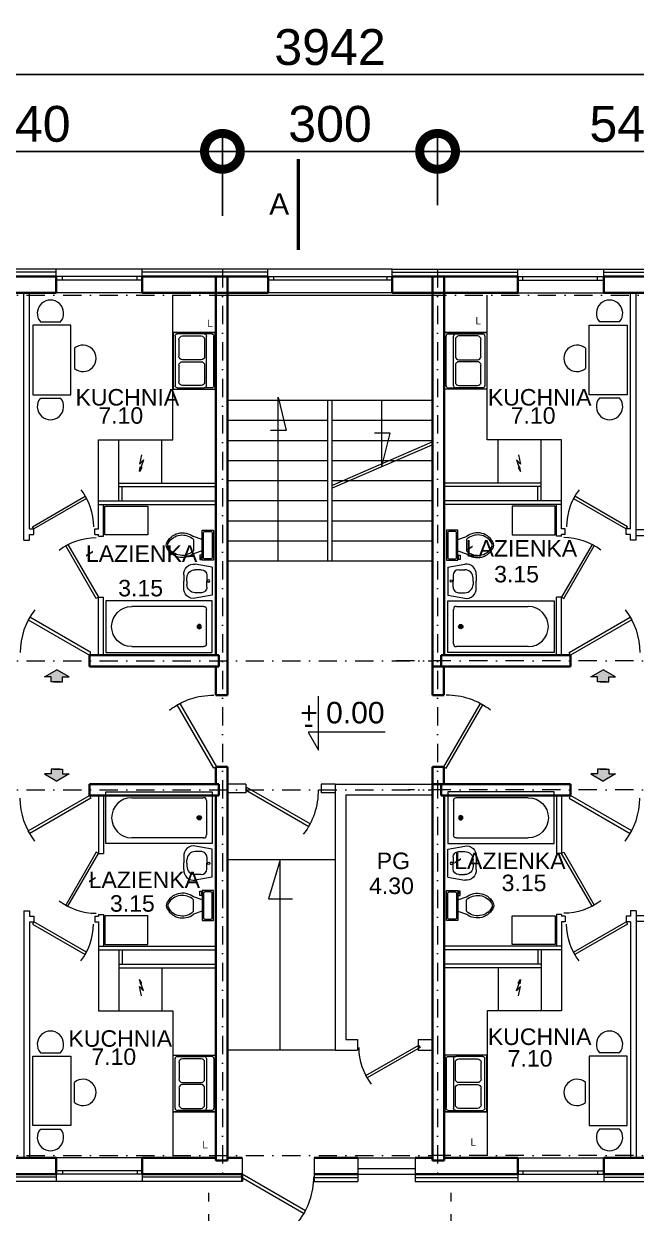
# Model space of a CAD drawing. Header units: millimetres. Extents: x -13324 to 13450, y -2140 to 8293.
# Drawn here: x -10728 to -9874, y 2940 to 4599 of the extents above; entities that cross this region are included whole.
import ezdxf

# ---------------------------------------------------------------- set-up
doc = ezdxf.new("R2010")
doc.units = ezdxf.units.MM
doc.header["$MEASUREMENT"] = 0
doc.header["$PDMODE"] = 2
doc.linetypes.add('ACAD_ISO03W100', pattern=[30, 12, -18])
doc.linetypes.add('DASHDOTX2', pattern=[50.8, 25.4, -12.7, 0, -12.7])
doc.layers.get('0').update_dxf_attribs({"lineweight": 5})
for name, color, linetype, lineweight in [('Ocieplenie', 6, 'Continuous', 5), ('Okna', 7, 'Continuous', 5), ('Okna c.', 7, 'Continuous', 5), ('Osie', 1, 'DASHDOTX2', 5), ('Piony', 1, 'Continuous', 20), ('Scianki', 34, 'Continuous', 20), ('Urządzenia', 160, 'Continuous', 5), ('Widok', 7, 'Continuous', 9), ('Wymiary', 102, 'Continuous', 5), ('Wypełnienie', 7, 'Continuous', 5), ('Ściany k.', 7, 'Continuous', 35)]:
    doc.layers.add(name, color=color, linetype=linetype, lineweight=lineweight)
doc.layers.add('Opis1', color=7, linetype='Continuous')
doc.layers.add('Opis2', color=7, linetype='Continuous')
doc.styles.get("Standard").update_dxf_attribs({"font": 'ARIAL.TTF'})
doc.linetypes.add('BATTING', pattern='A,0.00254,-2.54,[134,ltypeshp.shx,S=2.54,R=0,X=-2.54,Y=0],-5.08,[134,ltypeshp.shx,S=2.54,R=180,X=2.54,Y=0],-2.54', length=10.16254)
doc.dimstyles.new('ISO-25', dxfattribs={"dimscale": 20, "dimtxt": 2.5, "dimasz": 5, "dimexe": 1.25, "dimexo": 0.625, "dimtad": 1, "dimtxsty": 'Standard', "dimblk": 'DOTSMALL', "dimcen": 2.5, "dimadec": 0, "dimazin": 0, "dimtfac": 1, "dimtmove": 0, "dimatfit": 3, "dimfxl": 0, "dimarcsym": 0})

# ---------------------------------------------------------------- blocks, each defined once
blk = doc.blocks.new('Toilet - top')
for p, q in [((-8, -8.5), (-8, -8)), ((-7, -8), (-7, -9.5)), ((-4, -8), (-6, -14)), ((4, -8), (6, -14)), ((9.5, -6), (9.5, -2)), ((-10, -8.5), (-8, -8.5)), ((-10, -9.5), (-10, -8.5)), ((-7, -9.5), (-10, -9.5)), ((4, -14), (-4, -14))]:
    blk.add_line(p, q)
blk.add_lwpolyline([(10.5, -8), (10.5, 0), (-10.5, 0), (-10.5, -8)], close=True)
for points in [[(-9.5, -2), (-9.5, -6)], [(8.5, -1), (-8.5, -1)], [(-8.5, -7), (8.5, -7)]]:
    blk.add_lwpolyline(points)
for centre, radius, start, end in [((-8.62, -1.88), 0.884, 81.8699, 188.1301), ((-8.62, -6.12), 0.884, 171.8699, 278.1301), ((8.62, -1.88), 0.884, 351.8699, 98.1301), ((8.62, -6.12), 0.884, 261.8699, 8.1301), ((3.52, -21.58), 12.17, 141.46911, 247.97143), ((4.2, -21.82), 11.33, 136.36773, 238.94682), ((-3.52, -21.58), 12.17, 292.02843, 38.53071), ((-4.2, -21.82), 11.33, 301.05301, 43.63209), ((0, -27.88), 4, 245.73182, 294.26817), ((0, -29), 4, 254.86053, 285.13947)]:
    blk.add_arc(centre, radius, start, end)
blk = doc.blocks.new('Door - Right Hung 36 in.')
blk.add_lwpolyline([(-0.75, -1.3), (0, 0), (-31.18, 18), (-31.93, 16.7)], close=True)
blk.add_arc((0, 0), 36, 142.68987, 180)
blk = doc.blocks.new('zlewozm')
at = {"layer": 'Urządzenia'}
for p, q in [((-8153.1, 8660.7), (-8213.1, 8660.7)), ((-8213.1, 8581.4), (-8213.1, 8660.7)), ((-8213.1, 8660.7), (-8153.6, 8660.7)), ((-8212.1, 8581.4), (-8212.1, 8660.7)), ((-8207.2, 8658.7), (-8159.1, 8658.7)), ((-8153.6, 8660.7), (-8153.6, 8581.4)), ((-8210.1, 8586.4), (-8210.1, 8655.7)), ((-8199.7, 8586.4), (-8199.7, 8655.7)), ((-8197.3, 8650.8), (-8197.3, 8627.5)), ((-8166.5, 8655.8), (-8192.3, 8655.8)), ((-8161.6, 8627.5), (-8161.6, 8650.8)), ((-8156.1, 8655.7), (-8156.1, 8586.4)), ((-8197.3, 8614.9), (-8197.3, 8591.6)), ((-8192.3, 8622.5), (-8166.5, 8622.5)), ((-8166.5, 8619.8), (-8192.3, 8619.8)), ((-8161.6, 8591.6), (-8161.6, 8614.9)), ((-8153.6, 8581.4), (-8213.1, 8581.4)), ((-8207.2, 8583.4), (-8196.8, 8583.4)), ((-8159.1, 8583.4), (-8196.8, 8583.4)), ((-8192.3, 8586.6), (-8166.5, 8586.6))]:
    blk.add_line(p, q, dxfattribs=at)
for centre, radius, start, end in [((-8207.2, 8655.7), 2.97, 89.9959, 179.9991), ((-8196.8, 8655.7), 2.97, 90.0059, 179.9991), ((-8159.1, 8655.7), 2.97, 0.0009, 89.9963), ((-8192.3, 8650.8), 4.96, 89.9983, 180.0009), ((-8166.5, 8650.8), 4.96, 0, 90.0042), ((-8192.3, 8627.5), 4.96, 180.0013, 270.0017), ((-8166.5, 8627.5), 4.96, 269.9958, 0), ((-8192.3, 8614.9), 4.96, 89.9983, 180.0009), ((-8166.5, 8614.9), 4.96, 0, 90.0042), ((-8207.2, 8586.4), 2.97, 179.9973, 270.0041), ((-8196.8, 8586.4), 2.97, 179.9973, 269.9942), ((-8192.3, 8591.6), 4.96, 180.0013, 270.0017), ((-8166.5, 8591.6), 4.96, 269.9958, 0), ((-8159.1, 8586.4), 2.97, 270.0037, 0.0027)]:
    blk.add_arc(centre, radius, start, end, dxfattribs=at)
blk = doc.blocks.new('wanna160')
at = {"layer": 'Urządzenia'}
for p, q in [((-8191.8, 8250.5), (-8187.8, 8250.5)), ((-8189.8, 8252.5), (-8189.8, 8248.5))]:
    blk.add_line(p, q, dxfattribs=at)
blk.add_lwpolyline([(-8207.8, 8214.5), (-8207.8, 8286.5), (-8059.6, 8286.5), (-8059.6, 8214.5)], close=True, dxfattribs=at)
for points in [[(-8195.8, 8278.5), (-8095.6, 8278.5)], [(-8199.8, 8226.5), (-8199.8, 8274.5)], [(-8095.6, 8222.5), (-8195.8, 8222.5)]]:
    blk.add_lwpolyline(points, dxfattribs=at)
for radius in [3, 2]:
    blk.add_circle((-8189.8, 8250.5), radius, dxfattribs=at)
for centre, radius, start, end in [((-8196.3, 8275), 3.54, 81.8699, 188.1301), ((-8095.6, 8250.5), 28, 270, 90), ((-8196.3, 8226), 3.54, 171.8699, 278.1301)]:
    blk.add_arc(centre, radius, start, end, dxfattribs=at)
blk = doc.blocks.new('umywalka')
at = {"layer": 'Urządzenia'}
for p, q in [((-8208, 8333.4), (-8183.9, 8337.4)), ((-8208, 8333.4), (-8208, 8294.1)), ((-8192.6, 8329.8), (-8184, 8329.8)), ((-8200.3, 8322.1), (-8200.4, 8313.8)), ((-8200.4, 8305.4), (-8200.4, 8313.8)), ((-8172.5, 8313.7), (-8172.5, 8318.2)), ((-8172.5, 8313.7), (-8172.5, 8309.1)), ((-8168.4, 8322.8), (-8168.2, 8313.6)), ((-8168.4, 8304.5), (-8168.2, 8313.6)), ((-8208, 8294.1), (-8184.1, 8290)), ((-8192.7, 8297.7), (-8184.1, 8297.7))]:
    blk.add_line(p, q, dxfattribs=at)
blk.add_circle((-8203.1, 8314.1), 1.63, dxfattribs=at)
for centre, radius, start, end in [((-8192.6, 8322.1), 7.68, 89.7661, 179.7661), ((-8184, 8318.2), 11.5, 359.7661, 89.7661), ((-8181.7, 8324.2), 13.4, 353.7651, 99.7706), ((-8192.7, 8305.4), 7.68, 179.7661, 269.7661), ((-8184.1, 8309.2), 11.5, 269.7661, 359.7661), ((-8181.8, 8303.2), 13.4, 259.7617, 5.7671)]:
    blk.add_arc(centre, radius, start, end, dxfattribs=at)
blk = doc.blocks.new('_DotSmall')
at = {"color": 0, "const_width": 0.5}
blk.add_lwpolyline([(-0.0625, 0, 1), (0.0625, 0, 1)], format="xyb", close=True, dxfattribs=at)
blk = doc.blocks.new('*D109')
at = {"layer": 'Defpoints', "color": 0}
for p in [(-10450.7, 4421.3), (-10990.7, 4330.1), (-10450.7, 4318.8)]:
    blk.add_point(p, dxfattribs=at)
at = {"layer": 'Wymiary', "color": 0, "lineweight": -2}
for p, q in [((-10990.7, 4342.6), (-10990.7, 4446.3)), ((-10450.7, 4331.3), (-10450.7, 4446.3)), ((-10990.7, 4421.3), (-10450.7, 4421.3))]:
    blk.add_line(p, q, dxfattribs=at)
at = {"layer": 'Wymiary', "color": 0, "lineweight": -2, "xscale": 100, "yscale": 100, "zscale": 100, "rotation": 180}
blk.add_blockref('_DotSmall', (-10990.7, 4421.3), dxfattribs=at)
at = {"layer": 'Wymiary', "color": 0, "lineweight": -2, "xscale": 100, "yscale": 100, "zscale": 100}
blk.add_blockref('_DotSmall', (-10450.7, 4421.3), dxfattribs=at)
at = {"layer": 'Wymiary', "color": 0, "insert": (-10720.7, 4459.3), "char_height": 50, "attachment_point": 5}
blk.add_mtext('540', dxfattribs=at)
blk = doc.blocks.new('*D110')
at = {"layer": 'Defpoints', "color": 0}
for p in [(-10150.7, 4421.3), (-10150.7, 4333.9), (-10450.7, 4318.8)]:
    blk.add_point(p, dxfattribs=at)
at = {"layer": 'Wymiary', "color": 0, "lineweight": -2}
for p, q in [((-10450.7, 4331.3), (-10450.7, 4446.3)), ((-10150.7, 4346.4), (-10150.7, 4446.3)), ((-10450.7, 4421.3), (-10150.7, 4421.3))]:
    blk.add_line(p, q, dxfattribs=at)
at = {"layer": 'Wymiary', "color": 0, "lineweight": -2, "xscale": 100, "yscale": 100, "zscale": 100, "rotation": 180}
blk.add_blockref('_DotSmall', (-10450.7, 4421.3), dxfattribs=at)
at = {"layer": 'Wymiary', "color": 0, "lineweight": -2, "xscale": 100, "yscale": 100, "zscale": 100}
blk.add_blockref('_DotSmall', (-10150.7, 4421.3), dxfattribs=at)
at = {"layer": 'Wymiary', "color": 0, "insert": (-10300.7, 4459.3), "char_height": 50, "attachment_point": 5}
blk.add_mtext('300', dxfattribs=at)
blk = doc.blocks.new('*D111')
at = {"layer": 'Defpoints', "color": 0}
for p in [(-9610.7, 4421.3), (-9610.7, 4352.7), (-10150.7, 4333.9)]:
    blk.add_point(p, dxfattribs=at)
at = {"layer": 'Wymiary', "color": 0, "lineweight": -2}
for p, q in [((-10150.7, 4346.4), (-10150.7, 4446.3)), ((-9610.7, 4365.2), (-9610.7, 4446.3)), ((-10150.7, 4421.3), (-9610.7, 4421.3))]:
    blk.add_line(p, q, dxfattribs=at)
at = {"layer": 'Wymiary', "color": 0, "lineweight": -2, "xscale": 100, "yscale": 100, "zscale": 100, "rotation": 180}
blk.add_blockref('_DotSmall', (-10150.7, 4421.3), dxfattribs=at)
at = {"layer": 'Wymiary', "color": 0, "lineweight": -2, "xscale": 100, "yscale": 100, "zscale": 100}
blk.add_blockref('_DotSmall', (-9610.7, 4421.3), dxfattribs=at)
at = {"layer": 'Wymiary', "color": 0, "insert": (-9880.7, 4459.3), "char_height": 50, "attachment_point": 5}
blk.add_mtext('540', dxfattribs=at)
blk = doc.blocks.new('*D113')
at = {"layer": 'Defpoints', "color": 0}
for p in [(-8329.7, 4528.3), (-12271.7, 4388), (-8329.7, 4388)]:
    blk.add_point(p, dxfattribs=at)
at = {"layer": 'Wymiary', "color": 0, "lineweight": -2}
for p, q in [((-12271.7, 4400.5), (-12271.7, 4553.3)), ((-8329.7, 4400.5), (-8329.7, 4553.3)), ((-12271.7, 4528.3), (-8329.7, 4528.3))]:
    blk.add_line(p, q, dxfattribs=at)
at = {"layer": 'Wymiary', "color": 0, "lineweight": -2, "xscale": 100, "yscale": 100, "zscale": 100, "rotation": 180}
blk.add_blockref('_DotSmall', (-12271.7, 4528.3), dxfattribs=at)
at = {"layer": 'Wymiary', "color": 0, "lineweight": -2, "xscale": 100, "yscale": 100, "zscale": 100}
blk.add_blockref('_DotSmall', (-8329.7, 4528.3), dxfattribs=at)
at = {"layer": 'Wymiary', "color": 0, "insert": (-10300.7, 4566.4), "char_height": 50, "attachment_point": 5}
blk.add_mtext('3942', dxfattribs=at)

msp = doc.modelspace()

# ---------------------------------------------------------------- hatches: boundary and pattern name
at = {"layer": 'Urządzenia'}
h = msp.add_hatch(color=256, dxfattribs=at)
h.dxf.hatch_style = 1
h.paths.add_polyline_path([(-9902.446, 3552.996), (-9911.796, 3552.996), (-9911.796, 3559.862), (-9924.186, 3559.862), (-9927.701, 3559.862), (-9927.701, 3552.996), (-9937.051, 3552.996), (-9919.749, 3543.116)])
h.paths.add_polyline_path([(-9911.796, 3688.551), (-9902.446, 3688.551), (-9919.749, 3698.43), (-9937.051, 3688.551), (-9927.701, 3688.551), (-9927.701, 3681.684), (-9915.311, 3681.684), (-9911.796, 3681.684)])
h.paths.add_polyline_path([(-10673.756, 3688.551), (-10664.406, 3688.551), (-10681.708, 3698.43), (-10699.01, 3688.551), (-10689.66, 3688.551), (-10689.66, 3681.684), (-10677.27, 3681.684), (-10673.756, 3681.684)])
h.paths.add_polyline_path([(-10673.756, 3559.862), (-10686.146, 3559.862), (-10689.66, 3559.862), (-10689.66, 3552.996), (-10699.01, 3552.996), (-10681.708, 3543.116), (-10664.406, 3552.996), (-10673.756, 3552.996)])

# ---------------------------------------------------------------- linework, layer by layer
at = {"layer": 'Ocieplenie'}
for p, q in [((-10682.669, 4256.771), (-10822.142, 4256.771)), ((-10682.669, 4223.771), (-10682.669, 4256.771)), ((-10682.669, 4246.771), (-10682.669, 4256.771)), ((-10562.669, 4246.771), (-10562.669, 4256.771)), ((-10387.273, 4256.771), (-10562.669, 4256.771)), ((-10562.669, 4246.771), (-10562.669, 4256.771)), ((-10387.273, 4246.448), (-10387.273, 4256.771)), ((-10214.183, 4256.771), (-10038.787, 4256.771)), ((-10214.183, 4246.448), (-10214.183, 4256.771)), ((-10038.787, 4246.771), (-10038.787, 4256.771)), ((-10038.787, 4246.771), (-10038.787, 4256.771)), ((-9918.787, 4223.771), (-9918.787, 4256.771)), ((-9918.787, 4246.771), (-9918.787, 4256.771)), ((-9918.787, 4256.771), (-9779.314, 4256.771)), ((-10682.669, 3017.775), (-10682.669, 2984.775)), ((-9918.787, 3017.775), (-9918.787, 2984.775)), ((-10682.669, 2994.775), (-10682.669, 2984.775)), ((-10562.669, 2994.775), (-10562.669, 2984.775)), ((-10562.669, 2994.775), (-10562.669, 2984.775)), ((-10038.787, 2994.775), (-10038.787, 2984.775)), ((-10038.787, 2994.775), (-10038.787, 2984.775)), ((-9918.787, 2994.775), (-9918.787, 2984.775)), ((-10682.669, 2984.775), (-10822.142, 2984.775)), ((-10423.132, 2984.775), (-10562.669, 2984.775)), ((-10322.836, 2984.775), (-10261.931, 2984.775)), ((-10181.894, 2984.775), (-10038.787, 2984.775)), ((-9918.787, 2984.775), (-9779.314, 2984.775))]:
    msp.add_line(p, q, dxfattribs=at)
at = {"layer": 'Ocieplenie', "linetype": 'BATTING', "ltscale": 0.4}
for p, q in [((-10682.669, 4252.732), (-10822.142, 4252.732)), ((-10387.273, 4252.732), (-10562.669, 4252.732)), ((-10214.183, 4252.732), (-10038.787, 4252.732)), ((-9918.787, 4252.732), (-9779.314, 4252.732)), ((-10682.669, 2990.619), (-10822.142, 2990.619)), ((-10423.132, 2990.619), (-10562.669, 2990.619)), ((-10322.836, 2990.147), (-10261.931, 2990.147)), ((-10181.656, 2990.147), (-10038.787, 2990.147)), ((-9918.787, 2990.619), (-9779.314, 2990.619))]:
    msp.add_line(p, q, dxfattribs=at)
at = {"layer": 'Okna'}
for points in [[(-10322.836, 3017.775), (-10322.836, 2984.775)], [(-10261.931, 3017.775), (-10261.931, 2984.775)]]:
    msp.add_lwpolyline(points, dxfattribs=at)
at = {"layer": 'Okna c.'}
for p, q in [((-10562.669, 4256.771), (-10682.669, 4256.771)), ((-10562.669, 4246.771), (-10682.669, 4246.771)), ((-10673.779, 4241.771), (-10673.779, 4246.771)), ((-10569.443, 4241.771), (-10569.443, 4246.771)), ((-10569.443, 4241.771), (-10569.443, 4246.771)), ((-10214.183, 4256.771), (-10387.273, 4256.771)), ((-10214.183, 4246.448), (-10387.273, 4246.448)), ((-10379.337, 4246.448), (-10379.337, 4241.448)), ((-10221.607, 4246.448), (-10221.607, 4241.448)), ((-10038.787, 4256.771), (-9918.787, 4256.771)), ((-10038.787, 4246.771), (-9918.787, 4246.771)), ((-10032.013, 4241.771), (-10032.013, 4246.771)), ((-10032.013, 4241.771), (-10032.013, 4246.771)), ((-9927.678, 4241.771), (-9927.678, 4246.771)), ((-10562.669, 4241.771), (-10682.669, 4241.771)), ((-10214.183, 4241.448), (-10386.76, 4241.448)), ((-10038.787, 4241.771), (-9918.787, 4241.771)), ((-10562.669, 4223.771), (-10682.669, 4223.771)), ((-10214.183, 4223.771), (-10386.76, 4223.771)), ((-10038.787, 4223.771), (-9918.787, 4223.771)), ((-10158.728, 4073.771), (-10442.728, 4073.771)), ((-10373.228, 3849.771), (-10373.228, 4078.535)), ((-10373.228, 4078.535), (-10361.775, 4031.871)), ((-10303.728, 3849.771), (-10303.728, 4073.771)), ((-10297.728, 3849.771), (-10297.728, 4073.771)), ((-10228.228, 3981.771), (-10228.228, 4073.771)), ((-10303.728, 4045.771), (-10442.728, 4045.771)), ((-10361.775, 4031.871), (-10383.497, 4031.871)), ((-10158.728, 4045.771), (-10297.728, 4045.771)), ((-10303.728, 4017.771), (-10442.728, 4017.771)), ((-10158.728, 4017.771), (-10297.728, 4017.771)), ((-10158.728, 4015.522), (-10297.728, 3955.522)), ((-10216.775, 4028.435), (-10238.497, 4028.435)), ((-10228.228, 3981.771), (-10216.775, 4028.435)), ((-10158.728, 4011.771), (-10297.728, 3951.771)), ((-10303.728, 3989.771), (-10442.728, 3989.771)), ((-10158.728, 3989.771), (-10297.728, 3989.771)), ((-10303.728, 3961.771), (-10442.728, 3961.771)), ((-10158.728, 3961.771), (-10297.728, 3961.771)), ((-10303.728, 3933.771), (-10442.728, 3933.771)), ((-10158.728, 3933.771), (-10297.728, 3933.771)), ((-10303.728, 3905.771), (-10442.728, 3905.771)), ((-10158.728, 3905.771), (-10297.728, 3905.771)), ((-10303.728, 3877.771), (-10442.728, 3877.771)), ((-10158.728, 3877.771), (-10297.728, 3877.771)), ((-10303.728, 3849.771), (-10442.728, 3849.771)), ((-10158.728, 3849.771), (-10303.728, 3849.771)), ((-10316.583, 3586.068), (-10316.583, 3661.672)), ((-10223.633, 3611.409), (-10331.214, 3611.409)), ((-10331.214, 3611.409), (-10316.583, 3586.068)), ((-10293.728, 3433.252), (-10443.728, 3433.252)), ((-10370.104, 3433.252), (-10386.497, 3378.928)), ((-10370.104, 3167.775), (-10370.104, 3433.252)), ((-10386.497, 3378.928), (-10352.989, 3378.928)), ((-10293.728, 3167.775), (-10443.728, 3167.775)), ((-10562.669, 3017.775), (-10682.669, 3017.775)), ((-10423.132, 3017.775), (-10423.132, 2994.775)), ((-10261.931, 3017.775), (-10181.894, 3017.775)), ((-10261.931, 3003.026), (-10181.894, 3003.026)), ((-10181.894, 3017.775), (-10181.894, 2984.775)), ((-10038.787, 3017.775), (-9918.787, 3017.775)), ((-10562.669, 2999.775), (-10682.669, 2999.775)), ((-10562.669, 2994.775), (-10682.669, 2994.775)), ((-10673.779, 2999.775), (-10673.779, 2994.775)), ((-10569.443, 2999.775), (-10569.443, 2994.775)), ((-10569.443, 2999.775), (-10569.443, 2994.775)), ((-10261.931, 2994.775), (-10181.894, 2994.775)), ((-10038.787, 2999.775), (-9918.787, 2999.775)), ((-10038.787, 2994.775), (-9918.787, 2994.775)), ((-10032.013, 2999.775), (-10032.013, 2994.775)), ((-10032.013, 2999.775), (-10032.013, 2994.775)), ((-9927.678, 2999.775), (-9927.678, 2994.775)), ((-10562.669, 2984.775), (-10682.669, 2984.775)), ((-10038.787, 2984.775), (-9918.787, 2984.775))]:
    msp.add_line(p, q, dxfattribs=at)
at = {"layer": 'Okna c.', "linetype": 'ACAD_ISO03W100'}
for p, q in [((-10469.728, 2806.998), (-10469.728, 2984.775)), ((-10131.915, 2806.998), (-10131.915, 2984.775))]:
    msp.add_line(p, q, dxfattribs=at)
at = {"layer": 'Osie'}
for p, q in [((-10450.728, 4256.771), (-10450.728, 2994.775)), ((-10150.728, 4256.771), (-10150.728, 2994.775)), ((-12250.728, 4220.771), (-9618.728, 4220.771)), ((-12250.728, 3710.771), (-10157.728, 3710.771)), ((-8350.728, 3710.771), (-10216.465, 3710.771)), ((-12250.728, 3530.775), (-10157.728, 3530.775)), ((-8350.728, 3530.775), (-10191.595, 3530.775)), ((-12250.728, 3020.775), (-10157.728, 3020.775)), ((-8350.728, 3020.775), (-10157.728, 3020.775))]:
    msp.add_line(p, q, dxfattribs=at)
at = {"layer": 'Piony'}
for p, q in [((-10595.035, 3958.771), (-10459.728, 3958.771)), ((-10595.035, 3933.267), (-10595.035, 3958.771)), ((-10595.035, 3953.771), (-10459.728, 3953.771)), ((-10590.498, 3933.267), (-10590.498, 3953.267)), ((-10006.421, 3958.771), (-10141.728, 3958.771)), ((-10006.421, 3953.771), (-10141.728, 3953.771)), ((-10010.958, 3933.267), (-10010.958, 3953.267)), ((-10006.421, 3933.267), (-10006.421, 3958.771)), ((-10623.728, 3933.771), (-10459.728, 3933.771)), ((-9977.728, 3933.771), (-10141.728, 3933.771)), ((-10623.728, 3928.771), (-10459.728, 3928.771)), ((-9977.728, 3928.771), (-10141.728, 3928.771)), ((-10623.728, 3312.775), (-10459.728, 3312.775)), ((-10623.728, 3307.775), (-10459.728, 3307.775)), ((-10595.035, 3308.279), (-10595.035, 3282.775)), ((-10590.498, 3308.279), (-10590.498, 3288.279)), ((-9977.728, 3312.775), (-10141.728, 3312.775)), ((-9977.728, 3307.775), (-10141.728, 3307.775)), ((-10010.958, 3308.279), (-10010.958, 3288.279)), ((-10006.421, 3308.279), (-10006.421, 3282.775)), ((-10595.035, 3287.775), (-10459.728, 3287.775)), ((-10006.421, 3287.775), (-10141.728, 3287.775)), ((-10595.035, 3282.775), (-10459.728, 3282.775)), ((-10006.421, 3282.775), (-10141.728, 3282.775))]:
    msp.add_line(p, q, dxfattribs=at)
at = {"layer": 'Scianki'}
for p, q in [((-10727.728, 3879.225), (-10727.728, 4223.771)), ((-10727.728, 3879.225), (-10727.728, 4223.771)), ((-10719.728, 3894.771), (-10719.728, 4223.771)), ((-9881.728, 3894.771), (-9881.728, 4223.771)), ((-9873.728, 3879.225), (-9873.728, 4223.771)), ((-9873.728, 3879.225), (-9873.728, 4223.771)), ((-10623.728, 3894.771), (-10623.728, 3928.771)), ((-10616.728, 3884.511), (-10616.728, 3928.771)), ((-9984.728, 3884.511), (-9984.728, 3928.771)), ((-9977.728, 3894.771), (-9977.728, 3928.771)), ((-10719.728, 3894.771), (-10713.859, 3894.771)), ((-10719.728, 3879.225), (-10719.728, 3886.771)), ((-10719.728, 3886.771), (-10713.859, 3886.771)), ((-10713.859, 3886.771), (-10713.859, 3894.771)), ((-10628.859, 3894.771), (-10623.728, 3894.771)), ((-10628.859, 3886.771), (-10628.859, 3894.771)), ((-10628.859, 3886.771), (-10623.728, 3886.771)), ((-10623.728, 3884.511), (-10623.728, 3886.771)), ((-10623.728, 3884.511), (-10616.728, 3884.511)), ((-9977.728, 3884.511), (-9984.728, 3884.511)), ((-9972.597, 3894.771), (-9977.728, 3894.771)), ((-9972.597, 3886.771), (-9977.728, 3886.771)), ((-9977.728, 3884.511), (-9977.728, 3886.771)), ((-9972.597, 3886.771), (-9972.597, 3894.771)), ((-9887.597, 3886.771), (-9887.597, 3894.771)), ((-9881.728, 3894.771), (-9887.597, 3894.771)), ((-9881.728, 3886.771), (-9887.597, 3886.771)), ((-9881.728, 3879.225), (-9881.728, 3886.771)), ((-9873.728, 3893.771), (-9811.159, 3893.771)), ((-9873.728, 3885.771), (-9811.159, 3885.771)), ((-10727.728, 3879.225), (-10727.728, 3881.136)), ((-10727.728, 3879.225), (-10727.728, 3881.136)), ((-10727.728, 3879.225), (-10719.728, 3879.225)), ((-9873.728, 3879.225), (-9881.728, 3879.225)), ((-9873.728, 3879.225), (-9873.728, 3881.136)), ((-9873.728, 3879.225), (-9873.728, 3881.136)), ((-10623.728, 3718.771), (-10623.728, 3799.511)), ((-10623.728, 3799.511), (-10616.728, 3799.511)), ((-10616.728, 3718.771), (-10616.728, 3799.511)), ((-9984.728, 3718.771), (-9984.728, 3799.511)), ((-9977.728, 3799.511), (-9984.728, 3799.511)), ((-9977.728, 3718.771), (-9977.728, 3799.511)), ((-10417.982, 3538.775), (-10443.728, 3538.775)), ((-10417.982, 3538.775), (-10417.982, 3526.775)), ((-10293.728, 3538.775), (-10312.839, 3538.775)), ((-10312.839, 3538.775), (-10312.839, 3526.775)), ((-10293.728, 3538.775), (-10293.728, 3167.775)), ((-10293.728, 3538.775), (-10157.728, 3538.775)), ((-10623.728, 3522.775), (-10623.728, 3442.035)), ((-10616.728, 3522.775), (-10616.728, 3442.035)), ((-10417.982, 3526.775), (-10443.728, 3526.775)), ((-10293.728, 3526.775), (-10312.839, 3526.775)), ((-10278.728, 3523.775), (-10157.728, 3523.775)), ((-10278.728, 3523.775), (-10278.728, 3182.775)), ((-9984.728, 3522.775), (-9984.728, 3442.035)), ((-9977.728, 3522.775), (-9977.728, 3442.035)), ((-10623.728, 3442.035), (-10616.728, 3442.035)), ((-9977.728, 3442.035), (-9984.728, 3442.035)), ((-10727.728, 3362.321), (-10727.728, 3017.775)), ((-10727.728, 3362.321), (-10727.728, 3360.41)), ((-10727.728, 3362.321), (-10727.728, 3017.775)), ((-10727.728, 3362.321), (-10719.728, 3362.321)), ((-10727.728, 3362.321), (-10727.728, 3360.41)), ((-10719.728, 3362.321), (-10719.728, 3354.775)), ((-10719.728, 3354.775), (-10713.859, 3354.775)), ((-10713.859, 3354.775), (-10713.859, 3346.775)), ((-10628.859, 3354.775), (-10623.728, 3354.775)), ((-10628.859, 3354.775), (-10628.859, 3346.775)), ((-10623.728, 3357.035), (-10616.728, 3357.035)), ((-10623.728, 3357.035), (-10623.728, 3354.775)), ((-10616.728, 3357.035), (-10616.728, 3312.775)), ((-9984.728, 3357.035), (-9984.728, 3312.775)), ((-9977.728, 3357.035), (-9984.728, 3357.035)), ((-9977.728, 3357.035), (-9977.728, 3354.775)), ((-9972.597, 3354.775), (-9977.728, 3354.775)), ((-9972.597, 3354.775), (-9972.597, 3346.775)), ((-9887.597, 3354.775), (-9887.597, 3346.775)), ((-9881.728, 3354.775), (-9887.597, 3354.775)), ((-9873.728, 3362.321), (-9881.728, 3362.321)), ((-9881.728, 3362.321), (-9881.728, 3354.775)), ((-9873.728, 3362.321), (-9873.728, 3017.775)), ((-9873.728, 3362.321), (-9873.728, 3360.41)), ((-9873.728, 3362.321), (-9873.728, 3017.775)), ((-9873.728, 3362.321), (-9873.728, 3360.41)), ((-9873.728, 3355.775), (-9811.159, 3355.775)), ((-10719.728, 3346.775), (-10719.728, 3017.775)), ((-10719.728, 3346.775), (-10713.859, 3346.775)), ((-10628.859, 3346.775), (-10623.728, 3346.775)), ((-10623.728, 3346.775), (-10623.728, 3312.775)), ((-9977.728, 3346.775), (-9977.728, 3312.775)), ((-9972.597, 3346.775), (-9977.728, 3346.775)), ((-9881.728, 3346.775), (-9887.597, 3346.775)), ((-9881.728, 3346.775), (-9881.728, 3017.775)), ((-9873.728, 3347.775), (-9811.159, 3347.775)), ((-10278.728, 3182.775), (-10262.347, 3182.775)), ((-10262.347, 3182.775), (-10262.347, 3167.775)), ((-10177.866, 3182.775), (-10177.866, 3167.775)), ((-10177.866, 3182.775), (-10157.728, 3182.775)), ((-10293.728, 3167.775), (-10262.347, 3167.775)), ((-10177.866, 3167.775), (-10157.728, 3167.775))]:
    msp.add_line(p, q, dxfattribs=at)
at = {"layer": 'Scianki', "color": 253}
msp.add_line((-10450.728, 4220.771), (-10150.728, 4220.771), dxfattribs=at)
at = {"layer": 'Urządzenia'}
for p, q in [((-10519.728, 4018.771), (-10519.728, 4220.771)), ((-10081.728, 4018.771), (-10081.728, 4220.771)), ((-10704.505, 4183.636), (-10676.478, 4183.636)), ((-9896.951, 4183.636), (-9924.978, 4183.636)), ((-10657.201, 4146.636), (-10657.201, 4118.609)), ((-9944.255, 4146.636), (-9944.255, 4118.609)), ((-10704.505, 4077.291), (-10676.478, 4077.291)), ((-9896.951, 4077.291), (-9924.978, 4077.291)), ((-10623.728, 4018.771), (-10519.728, 4018.771)), ((-10623.728, 3928.771), (-10623.728, 4018.771)), ((-10595.15, 3958.771), (-10595.15, 4018.771)), ((-10535.15, 3958.771), (-10535.15, 4018.771)), ((-9977.728, 4018.771), (-10081.728, 4018.771)), ((-10066.306, 3958.771), (-10066.306, 4018.771)), ((-10006.306, 3958.771), (-10006.306, 4018.771)), ((-9977.728, 3928.771), (-9977.728, 4018.771)), ((-10563.431, 3998.001), (-10566.588, 3985.073)), ((-10038.026, 3998.001), (-10034.868, 3985.073)), ((-10566.588, 3985.073), (-10560.904, 3991.064)), ((-10560.904, 3991.064), (-10566.272, 3974.984)), ((-10566.272, 3974.984), (-10565.614, 3981.241)), ((-10565.614, 3981.241), (-10563.077, 3980.29)), ((-10034.868, 3985.073), (-10040.552, 3991.064)), ((-10040.552, 3991.064), (-10035.184, 3974.984)), ((-10035.842, 3981.241), (-10038.38, 3980.29)), ((-10035.184, 3974.984), (-10035.842, 3981.241)), ((-10563.077, 3980.29), (-10566.272, 3974.984)), ((-10038.38, 3980.29), (-10035.184, 3974.984)), ((-10699.01, 3688.551), (-10681.708, 3698.43)), ((-10689.66, 3688.551), (-10699.01, 3688.551)), ((-10689.66, 3681.684), (-10689.66, 3688.551)), ((-10664.406, 3688.551), (-10681.708, 3698.43)), ((-10673.756, 3688.551), (-10664.406, 3688.551)), ((-10673.756, 3681.684), (-10673.756, 3688.551)), ((-9937.051, 3688.551), (-9919.749, 3698.43)), ((-9927.701, 3688.551), (-9937.051, 3688.551)), ((-9927.701, 3681.684), (-9927.701, 3688.551)), ((-9902.446, 3688.551), (-9919.749, 3698.43)), ((-9911.796, 3681.684), (-9911.796, 3688.551)), ((-9911.796, 3688.551), (-9902.446, 3688.551)), ((-10677.27, 3681.684), (-10689.66, 3681.684)), ((-10686.146, 3681.684), (-10673.756, 3681.684)), ((-9915.311, 3681.684), (-9927.701, 3681.684)), ((-9924.186, 3681.684), (-9911.796, 3681.684)), ((-10689.66, 3552.996), (-10699.01, 3552.996)), ((-10699.01, 3552.996), (-10681.708, 3543.116)), ((-10677.27, 3559.862), (-10689.66, 3559.862)), ((-10689.66, 3559.862), (-10689.66, 3552.996)), ((-10686.146, 3559.862), (-10673.756, 3559.862)), ((-10664.406, 3552.996), (-10681.708, 3543.116)), ((-10673.756, 3559.862), (-10673.756, 3552.996)), ((-10673.756, 3552.996), (-10664.406, 3552.996)), ((-9927.701, 3552.996), (-9937.051, 3552.996)), ((-9937.051, 3552.996), (-9919.749, 3543.116)), ((-9927.701, 3559.862), (-9927.701, 3552.996)), ((-9915.311, 3559.862), (-9927.701, 3559.862)), ((-9924.186, 3559.862), (-9911.796, 3559.862)), ((-9902.446, 3552.996), (-9919.749, 3543.116)), ((-9911.796, 3559.862), (-9911.796, 3552.996)), ((-9911.796, 3552.996), (-9902.446, 3552.996)), ((-10623.728, 3312.775), (-10623.728, 3222.775)), ((-9977.728, 3312.775), (-9977.728, 3222.775)), ((-10595.15, 3282.775), (-10595.15, 3222.775)), ((-10535.15, 3282.775), (-10535.15, 3222.775)), ((-10066.306, 3282.775), (-10066.306, 3222.775)), ((-10006.306, 3282.775), (-10006.306, 3222.775)), ((-10563.431, 3243.545), (-10566.588, 3256.473)), ((-10566.588, 3256.473), (-10560.904, 3250.482)), ((-10566.272, 3266.562), (-10565.614, 3260.305)), ((-10563.077, 3261.256), (-10566.272, 3266.562)), ((-10560.904, 3250.482), (-10566.272, 3266.562)), ((-10565.614, 3260.305), (-10563.077, 3261.256)), ((-10040.552, 3250.482), (-10035.184, 3266.562)), ((-10034.868, 3256.473), (-10040.552, 3250.482)), ((-10038.38, 3261.256), (-10035.184, 3266.562)), ((-10035.842, 3260.305), (-10038.38, 3261.256)), ((-10038.026, 3243.545), (-10034.868, 3256.473)), ((-10035.184, 3266.562), (-10035.842, 3260.305)), ((-10623.728, 3222.775), (-10519.728, 3222.775)), ((-10519.728, 3222.775), (-10519.728, 3020.775)), ((-10081.728, 3222.775), (-10081.728, 3020.775)), ((-9977.728, 3222.775), (-10081.728, 3222.775)), ((-10704.505, 3164.255), (-10676.478, 3164.255)), ((-9896.951, 3164.255), (-9924.978, 3164.255)), ((-10657.201, 3094.91), (-10657.201, 3122.937)), ((-9944.255, 3094.91), (-9944.255, 3122.937)), ((-10704.505, 3057.91), (-10676.478, 3057.91)), ((-9896.951, 3057.91), (-9924.978, 3057.91))]:
    msp.add_line(p, q, dxfattribs=at)
for points in [[(-10715.276, 4178.948), (-10715.276, 4081.948), (-10662.276, 4081.948), (-10662.276, 4178.948)], [(-9886.18, 4178.948), (-9886.18, 4081.948), (-9939.18, 4081.948), (-9939.18, 4178.948)], [(-10614.659, 3926.489), (-10554.659, 3926.489), (-10554.659, 3886.489), (-10614.659, 3886.489)], [(-9986.797, 3926.489), (-10046.797, 3926.489), (-10046.797, 3886.489), (-9986.797, 3886.489)], [(-10614.659, 3315.057), (-10554.659, 3315.057), (-10554.659, 3355.057), (-10614.659, 3355.057)], [(-9986.797, 3315.057), (-10046.797, 3315.057), (-10046.797, 3355.057), (-9986.797, 3355.057)], [(-10715.276, 3062.598), (-10715.276, 3159.598), (-10662.276, 3159.598), (-10662.276, 3062.598)], [(-9886.18, 3062.598), (-9886.18, 3159.598), (-9939.18, 3159.598), (-9939.18, 3062.598)]]:
    msp.add_lwpolyline(points, close=True, dxfattribs=at)
for centre, start, end in [((-10690.492, 4195.536), 319.664431, 220.335569), ((-9910.965, 4195.536), 319.664431, 220.335569), ((-10645.302, 4132.622), 229.664431, 130.335569), ((-9956.154, 4132.622), 49.664431, 310.335569), ((-10690.492, 4065.392), 139.664431, 40.335569), ((-9910.965, 4065.392), 139.664431, 40.335569), ((-10690.492, 3176.154), 319.664431, 220.335569), ((-9910.965, 3176.154), 319.664431, 220.335569), ((-10645.302, 3108.924), 229.664431, 130.335569), ((-9956.154, 3108.924), 49.664431, 310.335569), ((-10690.492, 3046.011), 139.664431, 40.335569), ((-9910.965, 3046.011), 139.664431, 40.335569)]:
    msp.add_arc(centre, 18.384, start, end, dxfattribs=at)
at = {"layer": 'Widok', "lineweight": 50}
msp.add_line((-10344.676, 4283.873), (-10344.676, 4410.333), dxfattribs=at)
at = {"layer": 'Ściany k.'}
for p, q in [((-10682.669, 4246.771), (-10822.142, 4246.771)), ((-10682.669, 4223.771), (-10682.669, 4246.771)), ((-10562.669, 4223.771), (-10562.669, 4246.771)), ((-10387.273, 4246.771), (-10562.669, 4246.771)), ((-10562.669, 4223.771), (-10562.669, 4246.771)), ((-10459.728, 3718.771), (-10459.728, 4246.771)), ((-10443.728, 3662.771), (-10443.728, 4246.771)), ((-10386.76, 4223.771), (-10386.76, 4246.448)), ((-10214.183, 4246.771), (-10038.787, 4246.771)), ((-10214.183, 4223.771), (-10214.183, 4246.448)), ((-10157.728, 3662.771), (-10157.728, 4246.771)), ((-10141.728, 3718.771), (-10141.728, 4246.771)), ((-10038.787, 4223.771), (-10038.787, 4246.771)), ((-10038.787, 4223.771), (-10038.787, 4246.771)), ((-9918.787, 4246.771), (-9779.314, 4246.771)), ((-9918.787, 4223.771), (-9918.787, 4246.771)), ((-10682.669, 4223.771), (-10822.142, 4223.771)), ((-10459.728, 4223.771), (-10562.669, 4223.771)), ((-10386.76, 4223.771), (-10562.669, 4223.771)), ((-10214.183, 4223.771), (-10038.787, 4223.771)), ((-10141.728, 4223.771), (-10038.787, 4223.771)), ((-9918.787, 4223.771), (-9779.314, 4223.771)), ((-10459.728, 3786.212), (-10459.728, 3718.771)), ((-10141.728, 3786.212), (-10141.728, 3718.771)), ((-10459.728, 3718.771), (-10636.175, 3718.771)), ((-10636.175, 3702.771), (-10636.175, 3718.771)), ((-10623.728, 3718.771), (-10455.728, 3718.771)), ((-10459.728, 3718.771), (-10480.724, 3718.771)), ((-10459.728, 3718.771), (-10455.728, 3718.771)), ((-10459.728, 3718.771), (-10459.728, 3718.771)), ((-10455.728, 3718.771), (-10455.728, 3702.771)), ((-10145.728, 3718.771), (-10145.728, 3702.771)), ((-10141.728, 3718.771), (-10145.728, 3718.771)), ((-9977.728, 3718.771), (-10145.728, 3718.771)), ((-10141.728, 3718.771), (-9965.282, 3718.771)), ((-10141.728, 3718.771), (-10141.728, 3718.771)), ((-10141.728, 3718.771), (-10120.732, 3718.771)), ((-9965.282, 3702.771), (-9965.282, 3718.771)), ((-10455.728, 3702.771), (-10636.175, 3702.771)), ((-10455.728, 3702.771), (-10636.175, 3702.771)), ((-10459.728, 3702.771), (-10459.728, 3662.771)), ((-10157.728, 3702.771), (-9965.282, 3702.771)), ((-10141.804, 3702.771), (-10141.804, 3662.771)), ((-10141.728, 3702.771), (-9965.282, 3702.771)), ((-10443.728, 3662.771), (-10459.728, 3662.771)), ((-10157.804, 3662.771), (-10141.804, 3662.771)), ((-10443.728, 3562.771), (-10459.728, 3562.771)), ((-10459.728, 3538.775), (-10459.728, 3562.771)), ((-10443.728, 3562.771), (-10443.728, 3017.775)), ((-10157.804, 3562.771), (-10141.804, 3562.771)), ((-10157.728, 3538.775), (-10157.728, 3562.771)), ((-10141.804, 3538.775), (-10141.804, 3562.771)), ((-10636.175, 3538.775), (-10636.175, 3522.775)), ((-10455.728, 3538.775), (-10636.175, 3538.775)), ((-10455.728, 3538.775), (-10459.728, 3538.775)), ((-10455.728, 3522.775), (-10455.728, 3538.775)), ((-10157.728, 3538.775), (-9965.282, 3538.775)), ((-10157.728, 3538.775), (-10157.728, 3017.775)), ((-10145.728, 3522.775), (-10145.728, 3538.775)), ((-10141.728, 3538.775), (-9965.282, 3538.775)), ((-9965.282, 3538.775), (-9965.282, 3522.775)), ((-10459.728, 3522.775), (-10636.175, 3522.775)), ((-10623.728, 3522.775), (-10455.728, 3522.775)), ((-10459.728, 3522.775), (-10480.724, 3522.775)), ((-10459.728, 3522.775), (-10459.728, 3017.775)), ((-10459.728, 3522.775), (-10455.728, 3522.775)), ((-10459.728, 3522.775), (-10459.728, 3522.775)), ((-10459.728, 3455.334), (-10459.728, 3522.775)), ((-10141.728, 3522.775), (-10145.728, 3522.775)), ((-9977.728, 3522.775), (-10145.728, 3522.775)), ((-10141.728, 3522.775), (-9965.282, 3522.775)), ((-10141.728, 3522.775), (-10141.728, 3017.775)), ((-10141.728, 3522.775), (-10141.728, 3522.775)), ((-10141.728, 3455.334), (-10141.728, 3522.775)), ((-10141.728, 3522.775), (-10120.732, 3522.775)), ((-10682.669, 3017.775), (-10822.142, 3017.775)), ((-10682.669, 3017.775), (-10682.669, 2994.775)), ((-10459.728, 3017.775), (-10562.669, 3017.775)), ((-10562.669, 3017.775), (-10562.669, 2994.775)), ((-10562.669, 3017.775), (-10562.669, 2994.775)), ((-10459.728, 3017.775), (-10562.669, 3017.775)), ((-10459.728, 3017.775), (-10459.728, 3013.775)), ((-10459.728, 3017.775), (-10459.728, 3017.775)), ((-10459.728, 3017.775), (-10459.728, 3017.775)), ((-10459.728, 3017.775), (-10459.728, 3017.775)), ((-10459.728, 3017.775), (-10459.728, 3017.775)), ((-10459.728, 3017.775), (-10459.728, 3017.775)), ((-10459.728, 3013.775), (-10443.728, 3013.775)), ((-10423.132, 3017.775), (-10443.728, 3017.775)), ((-10443.728, 3013.775), (-10443.728, 3017.775)), ((-10322.836, 3017.775), (-10261.931, 3017.775)), ((-10181.894, 3017.775), (-10157.728, 3017.775)), ((-10157.728, 3017.775), (-10157.728, 3013.775)), ((-10157.728, 3017.775), (-10157.728, 3017.775)), ((-10157.728, 3017.775), (-10157.728, 3017.775)), ((-10157.728, 3017.775), (-10157.728, 3017.775)), ((-10157.728, 3017.775), (-10157.728, 3017.775)), ((-10157.728, 3017.775), (-10157.728, 3017.775)), ((-10157.728, 3013.775), (-10141.728, 3013.775)), ((-10141.728, 3017.775), (-10038.787, 3017.775)), ((-10141.728, 3013.775), (-10141.728, 3017.775)), ((-10141.728, 3017.775), (-10038.787, 3017.775)), ((-10038.787, 3017.775), (-10038.787, 2994.775)), ((-10038.787, 3017.775), (-10038.787, 2994.775)), ((-9918.787, 3017.775), (-9918.787, 2994.775)), ((-9918.787, 3017.775), (-9779.314, 3017.775)), ((-10682.669, 2994.775), (-10822.142, 2994.775)), ((-10423.132, 2994.775), (-10562.669, 2994.775)), ((-10423.132, 2994.775), (-10423.132, 2984.775)), ((-10261.931, 2994.775), (-10322.836, 2994.775)), ((-10181.894, 2994.775), (-10038.787, 2994.775)), ((-9918.787, 2994.775), (-9779.314, 2994.775))]:
    msp.add_line(p, q, dxfattribs=at)

# ---------------------------------------------------------------- block references
for p, xscale, yscale, zscale in [((-10715.629, 3897.837), -2.360000000000582, 2.360000000000582, 2.36), ((-9885.827, 3897.837), 2.360000000000582, 2.360000000000582, 2.36), ((-10634.121, 3722.327), 2.737600000000384, 2.737600000000384, 2.7376), ((-9967.335, 3722.327), -2.737600000000384, 2.737600000000384, 2.7376)]:
    msp.add_blockref('Door - Right Hung 36 in.', p, dxfattribs=dict(xscale=xscale, yscale=yscale, zscale=zscale))
for p, xscale, yscale, zscale, rotation in [((-10626.794, 3797.741), -2.360000000000582, 2.360000000000582, 2.36, 90), ((-9974.663, 3797.741), 2.360000000000582, 2.360000000000582, 2.36, 270), ((-10462.794, 3561.001), -2.832000000000789, 2.832000000000789, 2.832, 90), ((-10138.738, 3561.001), 2.832000000000789, 2.832000000000789, 2.832, 270), ((-10418.627, 3530.686), 2.832000000002154, 2.832000000000789, 2.832, 180), ((-10634.121, 3519.219), -2.737600000000384, 2.737600000000384, 2.7376, 180), ((-9967.335, 3519.219), 2.737600000000384, 2.737600000000384, 2.7376, 180), ((-10626.794, 3443.805), 2.360000000000582, 2.360000000000582, 2.36, 90), ((-9974.663, 3443.805), -2.360000000000582, 2.360000000000582, 2.36, 270), ((-10715.629, 3343.709), 2.360000000000582, 2.360000000000582, 2.36, 180), ((-9885.827, 3343.709), -2.360000000000582, 2.360000000000582, 2.36, 180), ((-10175.182, 3171.709), -2.360000000000582, 2.360000000000582, 2.36, 180), ((-10425.256, 2991.096), 2.832000000002154, 2.832000000000789, 2.832, 180)]:
    msp.add_blockref('Door - Right Hung 36 in.', p, dxfattribs=dict(xscale=xscale, yscale=yscale, zscale=zscale, rotation=rotation))
at = {"layer": 'Scianki', "color": 253, "xscale": -1}
for name in ['umywalka', 'wanna160']:
    msp.add_blockref(name, (-18672.841, -4491.924), dxfattribs=at)
at = {"layer": 'Scianki', "color": 253}
for name in ['umywalka', 'wanna160']:
    msp.add_blockref(name, (-1928.615, -4491.924), dxfattribs=at)
at = {"layer": 'Scianki', "color": 253, "rotation": 180}
for name in ['wanna160', 'umywalka']:
    msp.add_blockref(name, (-18672.841, 11742.47), dxfattribs=at)
at = {"layer": 'Scianki', "color": 253, "xscale": -1, "rotation": 180}
for name in ['wanna160', 'umywalka']:
    msp.add_blockref(name, (-1928.615, 11742.47), dxfattribs=at)
at = {"layer": 'Urządzenia', "color": 253, "xscale": -1}
msp.add_blockref('zlewozm', (-18672.841, -4491.924), dxfattribs=at)
at = {"layer": 'Urządzenia', "color": 253}
msp.add_blockref('zlewozm', (-1928.615, -4491.924), dxfattribs=at)
at = {"layer": 'Urządzenia', "yscale": 2, "zscale": 2}
for p, xscale, rotation in [((-10463.102, 3872.066), -2, 270), ((-10138.355, 3872.066), 2, 90), ((-10463.102, 3369.48), 2, 270), ((-10138.355, 3369.48), -2, 90)]:
    msp.add_blockref('Toilet - top', p, dxfattribs=dict(at, xscale=xscale, rotation=rotation))
at = {"layer": 'Urządzenia', "color": 253, "rotation": 180}
msp.add_blockref('zlewozm', (-18672.841, 11742.47), dxfattribs=at)
at = {"layer": 'Urządzenia', "color": 253, "xscale": -1, "rotation": 180}
msp.add_blockref('zlewozm', (-1928.615, 11742.47), dxfattribs=at)

# ---------------------------------------------------------------- texts
at = {"lineweight": 18}
msp.add_text('A', height=30, dxfattribs=at).set_placement((-10385.531, 4332.894))
at = {"layer": 'Opis1'}
for s, p in [('KUCHNIA', (-10655.642, 4066.833)), ('KUCHNIA', (-10080.627, 4066.833)), ('7.10', (-10623.752, 4041.455)), ('7.10', (-10048.737, 4041.455)), ('ŁAZIENKA', (-10641.112, 3848.692)), ('ŁAZIENKA', (-10111.422, 3856.105)), ('3.15', (-10071.828, 3820.184)), ('3.15', (-10596.029, 3800.688)), ('PG', (-10235.591, 3420.362)), ('ŁAZIENKA', (-10127.513, 3420.362)), ('ŁAZIENKA', (-10637.299, 3393.999)), ('4.30', (-10246.276, 3385.551)), ('3.15', (-10061.417, 3389.632)), ('3.15', (-10607.583, 3360.961)), ('KUCHNIA', (-10665.443, 3172.616)), ('KUCHNIA', (-10080.627, 3175.075)), ('7.10', (-10633.553, 3147.238)), ('7.10', (-10053.042, 3144.946))]:
    msp.add_text(s, height=23, dxfattribs=at).set_placement(p)
at = {"layer": 'Opis2', "lineweight": 18}
for p in [(-10471.749, 4176.344), (-10097.85, 4180.066), (-10478.668, 3030.963), (-10104.768, 3034.685)]:
    msp.add_text('L', height=10, dxfattribs=at).set_placement(p)
at = {"layer": 'Wypełnienie'}
for s, p in [('+ 0.00', (-10342.33, 3623.563)), ('-', (-10337.667, 3608.552))]:
    msp.add_text(s, height=30, dxfattribs=at).set_placement(p)

# ---------------------------------------------------------------- dimensions: what is measured, and where the dimension line sits
at = {"layer": 'Wymiary'}
for base, p1, p2, picture, middle in [((-8329.728, 4528.324), (-12271.728, 4387.976), (-8329.728, 4387.976), '*D113', (-10300.728, 4566.37)), ((-10450.728, 4421.259), (-10990.728, 4330.086), (-10450.728, 4318.777), '*D109', (-10720.728, 4459.287)), ((-10150.728, 4421.259), (-10450.728, 4318.777), (-10150.728, 4333.856), '*D110', (-10300.728, 4459.305)), ((-9610.728, 4421.259), (-10150.728, 4333.856), (-9610.728, 4352.705), '*D111', (-9880.728, 4459.287))]:
    dim = msp.add_linear_dim(base=base, p1=p1, p2=p2, dimstyle='ISO-25', override={"dimtmove": 1}, dxfattribs=at)
    dim.commit()
    dim.dimension.update_dxf_attribs({"geometry": picture, "text_midpoint": middle})

doc.saveas('drawing.dxf')
